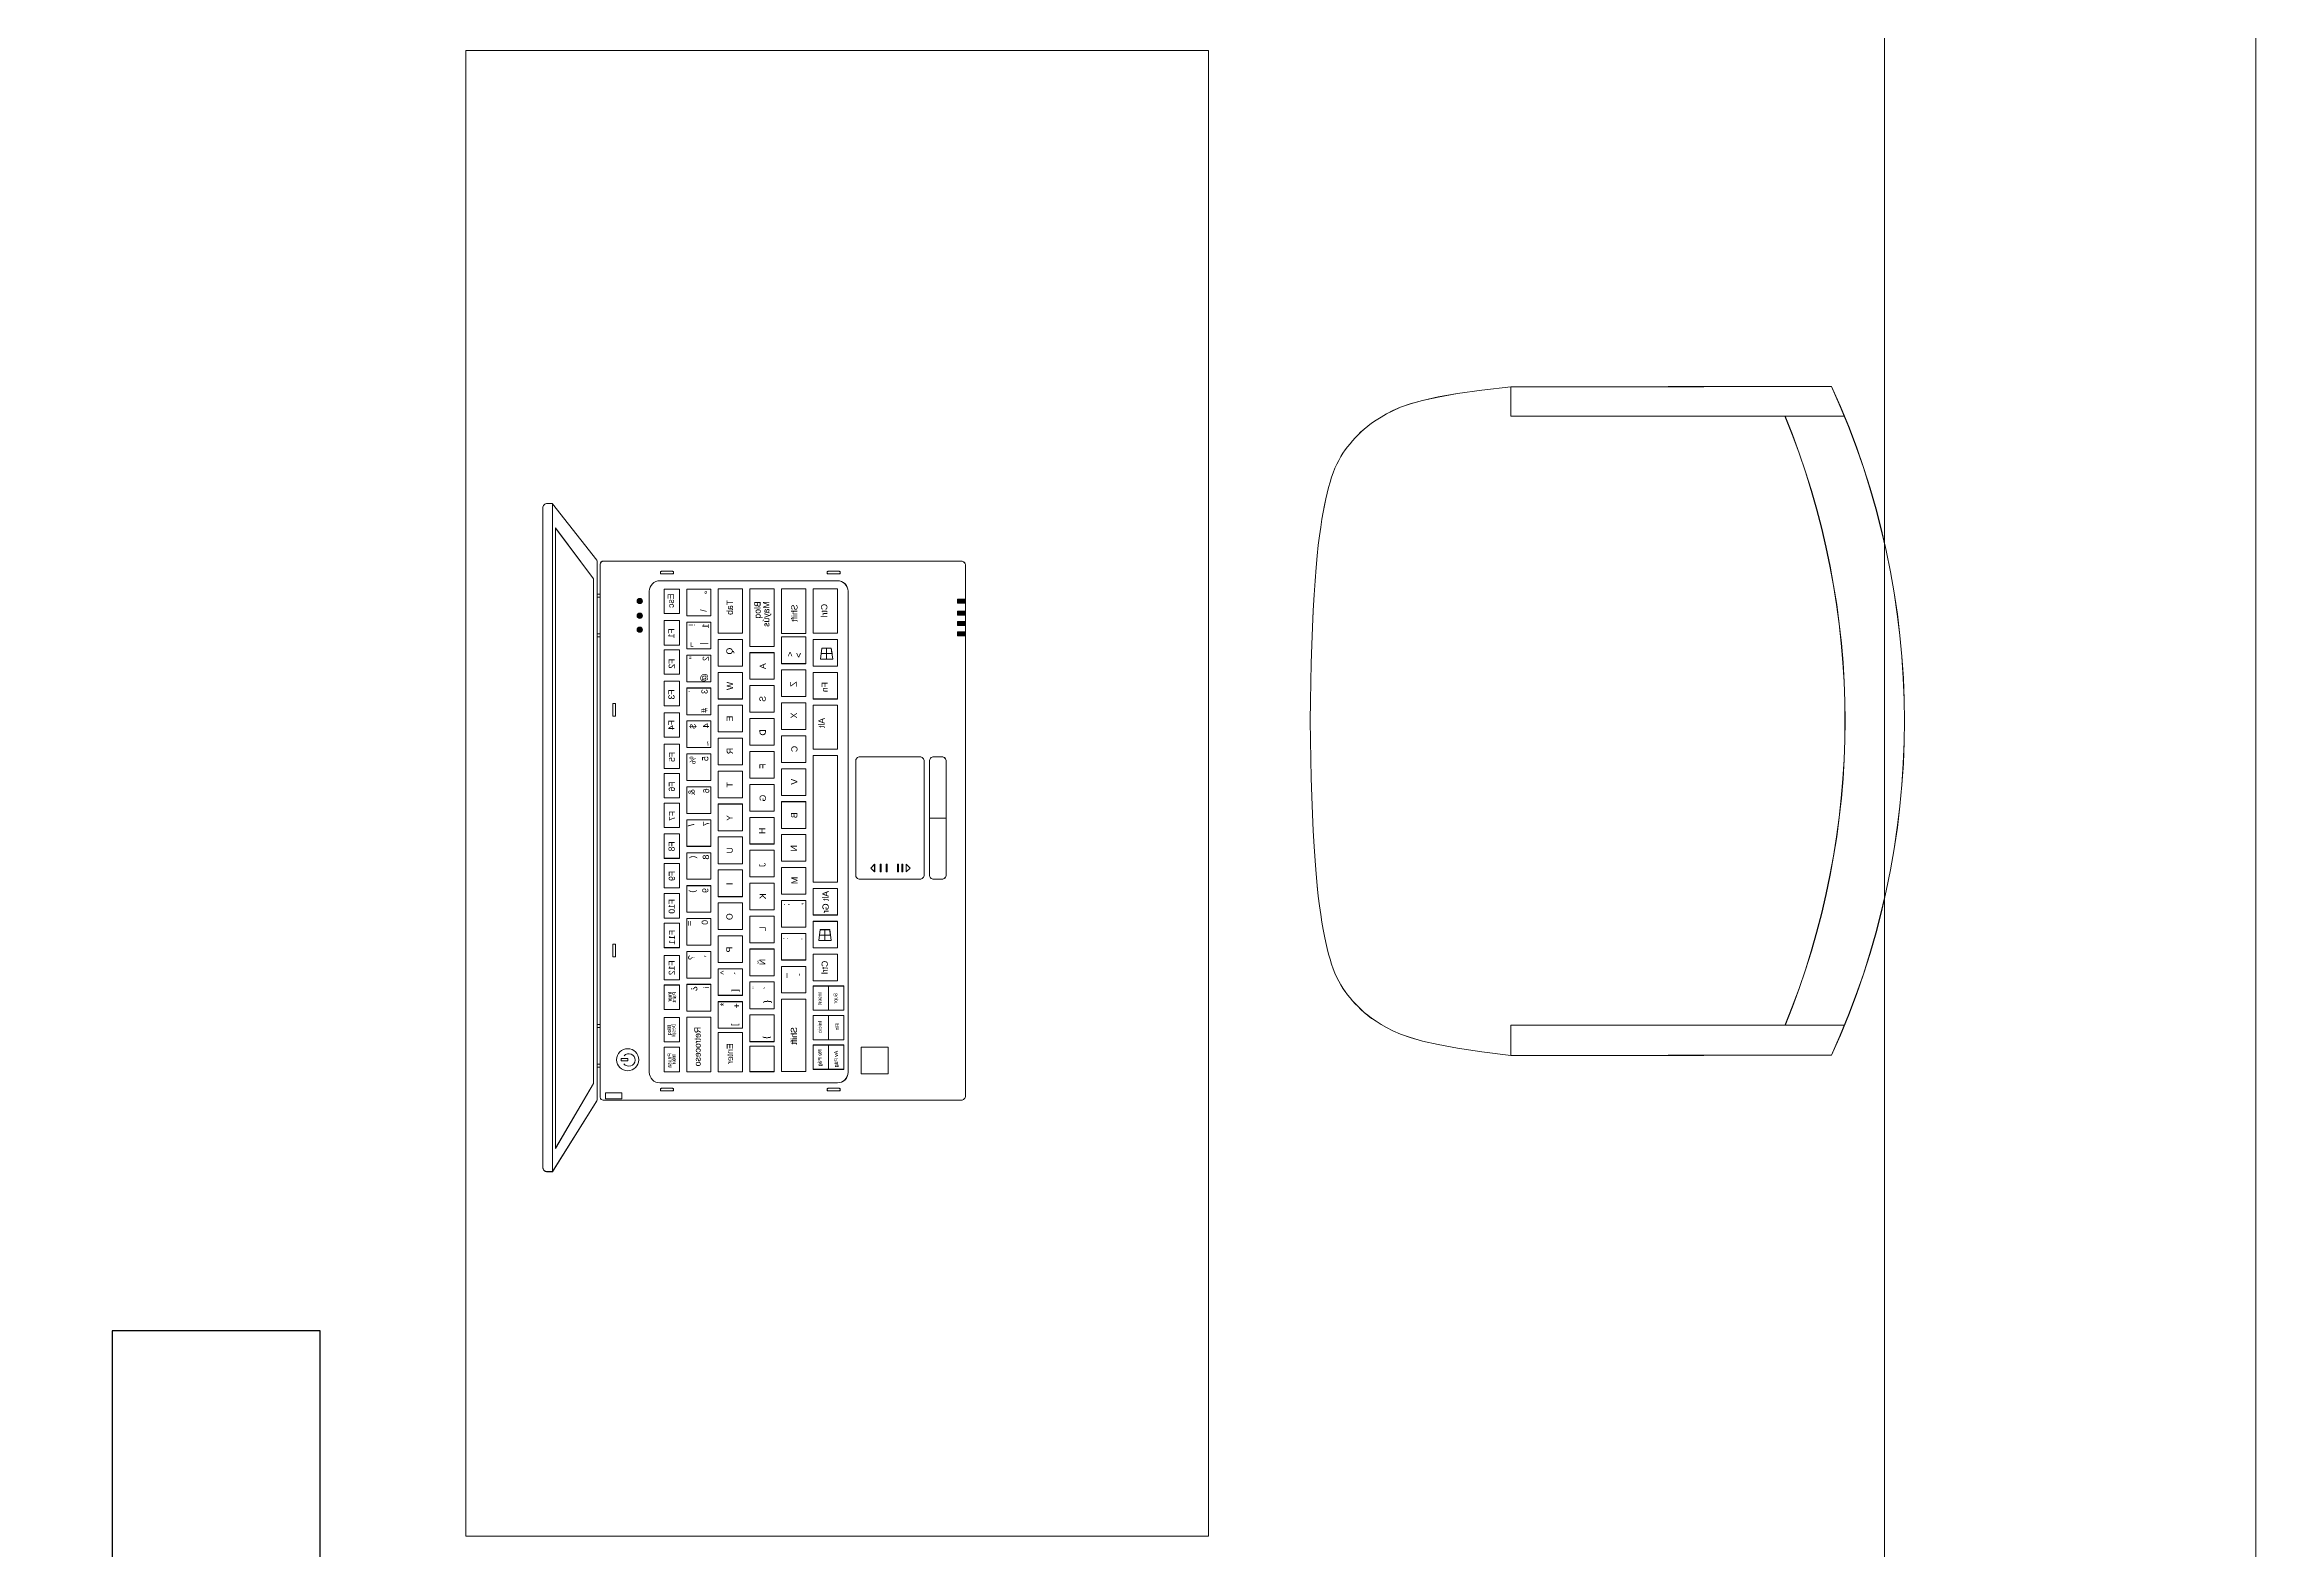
# Model space of a CAD drawing. Header units: metres. Extents: x -17 to 101, y 0 to 79.
# Drawn here: x 14.281 to 15.77, y 51.375 to 52.389 of the extents above; entities that cross this region are included whole.
import ezdxf

# ---------------------------------------------------------------- set-up
doc = ezdxf.new("R2010")
doc.units = ezdxf.units.M
doc.set_wipeout_variables(frame=1)
for name, color, linetype, lineweight in [('ALUMBRADO', 1, 'Continuous', 30), ('Cotas varias El', 253, 'Continuous', 13), ('GRAFO 0 BLANCO', 7, 'Continuous', 0)]:
    doc.layers.add(name, color=color, linetype=linetype, lineweight=lineweight)
doc.styles.get("Standard").update_dxf_attribs({"font": 'arial.ttf'})

# ---------------------------------------------------------------- blocks, each defined once
blk = doc.blocks.new('ADOSADO')
at = {"color": 1, "lineweight": 25}
blk.add_wipeout([(-0.63, 0.015), (0.64, 0.015), (0.64, 0.155), (-0.63, 0.155)], dxfattribs=at).dxf.layer = 'ALUMBRADO'
at = {"layer": 'ALUMBRADO', "lineweight": 25}
for points in [[(0.005, 0.1548), (0.005, 0.2007)], [(-0.4959, 0.155), (-0.63, 0.0409)], [(-0.3794, 0.155), (-0.5438, 0.015)], [(-0.1107, 0.085), (-0.0648, 0.085)], [(0.0748, 0.085), (0.1207, 0.085)], [(0.005, -0.0307), (0.005, 0.0152)]]:
    blk.add_lwpolyline(points, dxfattribs=at)
at = {"layer": 'ALUMBRADO', "color": 1, "lineweight": 25}
blk.add_lwpolyline([(-0.63, 0.015), (0.64, 0.015), (0.64, 0.155), (-0.63, 0.155)], close=True, dxfattribs=at)
at = {"layer": 'ALUMBRADO', "lineweight": 25}
blk.add_circle((0.005, 0.085), 0.0698, dxfattribs=at)
blk = doc.blocks.new('A$C0C667B88')
for p, q in [((0.0491, 0.7653), (0.1591, 0.7653)), ((0.135, 0.7655), (0.265, 0.7655)), ((0.16, 0.7655), (0.265, 0.7655)), ((0.265, 0.7655), (0.265, 0.7453)), ((0.0404, 0.7453), (0.265, 0.7453)), ((0.0404, 0.3353), (0.265, 0.3353)), ((0.265, 0.3353), (0.265, 0.3155)), ((0.0491, 0.3153), (0.1591, 0.3153)), ((0.135, 0.3155), (0.265, 0.3155)), ((0.16, 0.3155), (0.265, 0.3155))]:
    blk.add_line(p, q)
for points in [[(0.4, 0.5403), (0.3999, 0.5534), (0.3997, 0.5663), (0.3994, 0.579), (0.399, 0.5913), (0.3985, 0.6032), (0.398, 0.6144), (0.3974, 0.6249), (0.3967, 0.6346), (0.396, 0.6433), (0.3953, 0.6512), (0.3946, 0.6584), (0.3938, 0.6648), (0.393, 0.6706), (0.3922, 0.6759), (0.3914, 0.6808), (0.3905, 0.6853), (0.3896, 0.6895), (0.3887, 0.6935), (0.3877, 0.6973), (0.3867, 0.7008), (0.3857, 0.7041), (0.3845, 0.7073), (0.3834, 0.7102), (0.3821, 0.713), (0.3808, 0.7156), (0.3794, 0.718), (0.378, 0.7203), (0.3765, 0.7226), (0.3749, 0.7247), (0.3732, 0.7268), (0.3715, 0.7288), (0.3697, 0.7307), (0.3678, 0.7327), (0.3658, 0.7346), (0.3637, 0.7366), (0.3613, 0.7385), (0.3587, 0.7405), (0.3557, 0.7426), (0.3524, 0.7447), (0.3486, 0.7468), (0.3444, 0.749), (0.3392, 0.7513), (0.3326, 0.7536), (0.3244, 0.7559), (0.3139, 0.7583), (0.3008, 0.7607), (0.2846, 0.7631), (0.265, 0.7655)], [(0.4, 0.5403), (0.3999, 0.5272), (0.3997, 0.5142), (0.3994, 0.5015), (0.399, 0.4892), (0.3985, 0.4774), (0.398, 0.4661), (0.3974, 0.4556), (0.3967, 0.446), (0.396, 0.4372), (0.3953, 0.4293), (0.3946, 0.4222), (0.3938, 0.4158), (0.393, 0.4099), (0.3922, 0.4046), (0.3914, 0.3998), (0.3905, 0.3952), (0.3896, 0.391), (0.3887, 0.387), (0.3877, 0.3832), (0.3867, 0.3797), (0.3857, 0.3764), (0.3845, 0.3733), (0.3834, 0.3703), (0.3821, 0.3676), (0.3808, 0.365), (0.3794, 0.3625), (0.378, 0.3602), (0.3765, 0.358), (0.3749, 0.3558), (0.3732, 0.3538), (0.3715, 0.3518), (0.3697, 0.3498), (0.3678, 0.3478), (0.3658, 0.3459), (0.3637, 0.344), (0.3613, 0.342), (0.3587, 0.34), (0.3557, 0.338), (0.3524, 0.3359), (0.3486, 0.3337), (0.3444, 0.3315), (0.3392, 0.3293), (0.3326, 0.327), (0.3244, 0.3247), (0.3139, 0.3223), (0.3008, 0.32), (0.2846, 0.3177), (0.265, 0.3155)]]:
    blk.add_lwpolyline(points)
for centre, start, end in [((0.5402, 0.5403), 155.3885, 204.6115), ((0.5802, 0.5403), 157.7008, 202.2992)]:
    blk.add_arc(centre, 0.5403, start, end)
blk = doc.blocks.new('A$C25D713F6')
at = {"layer": 'GRAFO 0 BLANCO'}
h = blk.add_hatch(color=8, dxfattribs=at)
h.dxf.hatch_style = 1
h.set_gradient(color1=(0, 63, 255), color2=(0, 191, 255), tint=1, name='INVSPHERICAL')
edge = h.paths.add_edge_path()
edge.add_arc((0.0656, 0.2193), 0.00177, 0, 360)
h = blk.add_hatch(color=8, dxfattribs=at)
h.dxf.hatch_style = 1
h.set_gradient(color1=(255, 0, 0), color2=(255, 0, 127), tint=1, name='INVSPHERICAL')
edge = h.paths.add_edge_path()
edge.add_arc((0.0755, 0.2193), 0.00177, 0, 360)
h = blk.add_hatch(color=8, dxfattribs=at)
h.dxf.hatch_style = 1
h.set_gradient(color1=(255, 255, 127), color2=(191, 255, 0), tint=1, name='INVSPHERICAL')
edge = h.paths.add_edge_path()
edge.add_arc((0.0849, 0.2193), 0.00177, 0, 360)
h = blk.add_hatch(color=8, dxfattribs=at)
h.dxf.hatch_style = 1
h.set_gradient(color1=(255, 255, 0), color2=(127, 255, 0), tint=1, name='INVSPHERICAL')
h.paths.add_polyline_path([(0.0643, 0), (0.067, 0), (0.067, 0.0054), (0.0643, 0.0054)])
h = blk.add_hatch(color=8, dxfattribs=at)
h.dxf.hatch_style = 1
h.set_gradient(color1=(255, 255, 0), color2=(127, 255, 0), tint=1, name='INVSPHERICAL')
h.paths.add_polyline_path([(0.0724, 0), (0.0752, 0), (0.0752, 0.0054), (0.0724, 0.0054)])
h = blk.add_hatch(color=8, dxfattribs=at)
h.dxf.hatch_style = 1
h.set_gradient(color1=(255, 255, 0), color2=(127, 255, 0), tint=1, name='INVSPHERICAL')
h.paths.add_polyline_path([(0.0793, 0), (0.082, 0), (0.082, 0.0054), (0.0793, 0.0054)])
h = blk.add_hatch(color=8, dxfattribs=at)
h.dxf.hatch_style = 1
h.set_gradient(color1=(255, 255, 0), color2=(127, 255, 0), tint=1, name='INVSPHERICAL')
h.paths.add_polyline_path([(0.0863, 0), (0.089, 0), (0.089, 0.0054), (0.0863, 0.0054)])
at = {"layer": 'GRAFO 0 BLANCO', "color": 8}
for points in [[(0.4497, 0.2781), (0, 0.2781), (0, 0.2816, -0.414214), (0.0029, 0.2845), (0.4469, 0.2845, -0.414214), (0.4497, 0.2816)], [(0.0394, 0.2479), (0.401, 0.2479, 0.14104), (0.4021, 0.2482), (0.4497, 0.2781), (0.0001, 0.2781), (0.0382, 0.2483, 0.167529)], [(0.0416, 0), (0.3987, 0, 0.414214), (0.4016, 0.0029), (0.4016, 0.2439, 0.414214), (0.3996, 0.2459), (0.0407, 0.2459, 0.414214), (0.0387, 0.2439), (0.0387, 0.0029, 0.414214)], [(0.059, 0.079), (0.3828, 0.079, 0.414214), (0.3899, 0.0862), (0.3899, 0.2058, 0.414214), (0.3828, 0.2129), (0.059, 0.2129, 0.414214), (0.0519, 0.2058), (0.0519, 0.0862, 0.414214)], [(0.0463, 0.1965), (0.0466, 0.1965, 0.414214), (0.0474, 0.1973), (0.0474, 0.2047, 0.414214), (0.0466, 0.2054), (0.0463, 0.2054, 0.414214), (0.0456, 0.2047), (0.0456, 0.1973, 0.414214)], [(0.3943, 0.1965), (0.3946, 0.1965, 0.414214), (0.3954, 0.1973), (0.3954, 0.2047, 0.414214), (0.3946, 0.2054), (0.3943, 0.2054, 0.414214), (0.3936, 0.2047), (0.3936, 0.1973, 0.414214)], [(0.0463, 0.0843), (0.0466, 0.0843, 0.414214), (0.0474, 0.0851), (0.0474, 0.0924, 0.414214), (0.0466, 0.0932), (0.0463, 0.0932, 0.414214), (0.0456, 0.0924), (0.0456, 0.0851, 0.414214)], [(0.3943, 0.0843), (0.3946, 0.0843, 0.414214), (0.3954, 0.0851), (0.3954, 0.0924, 0.414214), (0.3946, 0.0932), (0.3943, 0.0932, 0.414214), (0.3936, 0.0924), (0.3936, 0.0851, 0.414214)], [(0.1733, 0.0278), (0.25, 0.0278, 0.414214), (0.2528, 0.0306), (0.2528, 0.0711, 0.414214), (0.25, 0.0739), (0.1733, 0.0739, 0.414214), (0.1705, 0.0711), (0.1705, 0.0306, 0.414214)], [(0.1733, 0.013), (0.2117, 0.013), (0.2117, 0.0243), (0.1733, 0.0243, 0.414214), (0.1705, 0.0214), (0.1705, 0.0158, 0.414214)], [(0.2117, 0.013), (0.25, 0.013, 0.414214), (0.2528, 0.0158), (0.2528, 0.0214, 0.414214), (0.25, 0.0243), (0.2117, 0.0243)]]:
    blk.add_lwpolyline(points, format="xyb", close=True, dxfattribs=at)
for points in [[(0.0507, 0.2504), (0.3904, 0.2504), (0.4339, 0.2761), (0.0164, 0.2761)], [(0.0609, 0.2479), (0.0896, 0.2479), (0.0896, 0.2459), (0.0609, 0.2459)], [(0.0609, 0.2479), (0.0629, 0.2479), (0.0629, 0.2459), (0.0609, 0.2459)], [(0.0896, 0.2479), (0.0876, 0.2479), (0.0876, 0.2459), (0.0896, 0.2459)], [(0.3794, 0.2479), (0.3507, 0.2479), (0.3507, 0.2459), (0.3794, 0.2459)], [(0.3507, 0.2479), (0.3527, 0.2479), (0.3527, 0.2459), (0.3507, 0.2459)], [(0.3794, 0.2479), (0.3774, 0.2479), (0.3774, 0.2459), (0.3794, 0.2459)], [(0.3966, 0.2424), (0.4006, 0.2424), (0.4006, 0.2313), (0.3966, 0.2313)], [(0.1346, 0.2357), (0.143, 0.2357), (0.143, 0.2375), (0.1346, 0.2375)], [(0.2965, 0.2357), (0.305, 0.2357), (0.305, 0.2375), (0.2965, 0.2375)], [(0.3736, 0.2273), (0.3751, 0.2273), (0.3751, 0.2318), (0.3736, 0.2318)], [(0.0576, 0.2028), (0.0741, 0.2028), (0.0741, 0.1926), (0.0576, 0.1926)], [(0.0788, 0.2028), (0.0952, 0.2028), (0.0952, 0.1926), (0.0788, 0.1926)], [(0.0985, 0.2028), (0.1149, 0.2028), (0.1149, 0.1926), (0.0985, 0.1926)], [(0.1196, 0.2028), (0.1361, 0.2028), (0.1361, 0.1926), (0.1196, 0.1926)], [(0.1408, 0.2028), (0.1572, 0.2028), (0.1572, 0.1926), (0.1408, 0.1926)], [(0.1619, 0.2028), (0.1784, 0.2028), (0.1784, 0.1926), (0.1619, 0.1926)], [(0.1816, 0.2028), (0.198, 0.2028), (0.198, 0.1926), (0.1816, 0.1926)], [(0.2016, 0.2028), (0.218, 0.2028), (0.218, 0.1926), (0.2016, 0.1926)], [(0.2223, 0.2028), (0.2387, 0.2028), (0.2387, 0.1926), (0.2223, 0.1926)], [(0.2422, 0.2028), (0.2587, 0.2028), (0.2587, 0.1926), (0.2422, 0.1926)], [(0.2625, 0.2028), (0.279, 0.2028), (0.279, 0.1926), (0.2625, 0.1926)], [(0.2825, 0.2028), (0.2989, 0.2028), (0.2989, 0.1926), (0.2825, 0.1926)], [(0.3041, 0.2028), (0.3205, 0.2028), (0.3205, 0.1926), (0.3041, 0.1926)], [(0.324, 0.2028), (0.3405, 0.2028), (0.3405, 0.1926), (0.324, 0.1926)], [(0.3459, 0.2028), (0.3624, 0.2028), (0.3624, 0.1926), (0.3459, 0.1926)], [(0.3659, 0.2028), (0.3824, 0.2028), (0.3824, 0.1926), (0.3659, 0.1926)], [(0.0576, 0.1877), (0.0756, 0.1877), (0.0756, 0.1714), (0.0576, 0.1714)], [(0.0798, 0.1877), (0.0978, 0.1877), (0.0978, 0.1714), (0.0798, 0.1714)], [(0.102, 0.1877), (0.1199, 0.1877), (0.1199, 0.1714), (0.102, 0.1714)], [(0.1241, 0.1877), (0.1421, 0.1877), (0.1421, 0.1714), (0.1241, 0.1714)], [(0.1463, 0.1877), (0.1642, 0.1877), (0.1642, 0.1714), (0.1463, 0.1714)], [(0.1685, 0.1877), (0.1864, 0.1877), (0.1864, 0.1714), (0.1685, 0.1714)], [(0.1906, 0.1877), (0.2086, 0.1877), (0.2086, 0.1714), (0.1906, 0.1714)], [(0.2128, 0.1877), (0.2307, 0.1877), (0.2307, 0.1714), (0.2128, 0.1714)], [(0.235, 0.1877), (0.2529, 0.1877), (0.2529, 0.1714), (0.235, 0.1714)], [(0.2571, 0.1877), (0.2751, 0.1877), (0.2751, 0.1714), (0.2571, 0.1714)], [(0.2793, 0.1877), (0.2972, 0.1877), (0.2972, 0.1714), (0.2793, 0.1714)], [(0.3015, 0.1877), (0.3194, 0.1877), (0.3194, 0.1714), (0.3015, 0.1714)], [(0.3236, 0.1877), (0.3416, 0.1877), (0.3416, 0.1714), (0.3236, 0.1714)], [(0.3458, 0.1877), (0.3824, 0.1877), (0.3824, 0.1714), (0.3458, 0.1714)], [(0.0575, 0.1665), (0.0872, 0.1665), (0.0872, 0.1501), (0.0575, 0.1501)], [(0.0914, 0.1665), (0.1094, 0.1665), (0.1094, 0.1501), (0.0914, 0.1501)], [(0.1136, 0.1665), (0.1315, 0.1665), (0.1315, 0.1501), (0.1136, 0.1501)], [(0.1358, 0.1665), (0.1537, 0.1665), (0.1537, 0.1501), (0.1358, 0.1501)], [(0.1579, 0.1665), (0.1759, 0.1665), (0.1759, 0.1501), (0.1579, 0.1501)], [(0.1801, 0.1665), (0.198, 0.1665), (0.198, 0.1501), (0.1801, 0.1501)], [(0.2022, 0.1665), (0.2202, 0.1665), (0.2202, 0.1501), (0.2022, 0.1501)], [(0.2244, 0.1665), (0.2424, 0.1665), (0.2424, 0.1501), (0.2244, 0.1501)], [(0.2466, 0.1665), (0.2645, 0.1665), (0.2645, 0.1501), (0.2466, 0.1501)], [(0.2687, 0.1665), (0.2867, 0.1665), (0.2867, 0.1501), (0.2687, 0.1501)], [(0.2909, 0.1665), (0.3089, 0.1665), (0.3089, 0.1501), (0.2909, 0.1501)], [(0.3131, 0.1665), (0.331, 0.1665), (0.331, 0.1501), (0.3131, 0.1501)], [(0.3352, 0.1665), (0.3532, 0.1665), (0.3532, 0.1501), (0.3352, 0.1501)], [(0.3561, 0.1665), (0.3824, 0.1665), (0.3824, 0.1501), (0.3561, 0.1501)], [(0.0575, 0.1452), (0.0961, 0.1452), (0.0961, 0.1288), (0.0575, 0.1288)], [(0.1003, 0.1452), (0.1183, 0.1452), (0.1183, 0.1288), (0.1003, 0.1288)], [(0.1225, 0.1452), (0.1405, 0.1452), (0.1405, 0.1288), (0.1225, 0.1288)], [(0.1447, 0.1452), (0.1626, 0.1452), (0.1626, 0.1288), (0.1447, 0.1288)], [(0.1668, 0.1452), (0.1848, 0.1452), (0.1848, 0.1288), (0.1668, 0.1288)], [(0.189, 0.1452), (0.207, 0.1452), (0.207, 0.1288), (0.189, 0.1288)], [(0.2112, 0.1452), (0.2291, 0.1452), (0.2291, 0.1288), (0.2112, 0.1288)], [(0.2333, 0.1452), (0.2513, 0.1452), (0.2513, 0.1288), (0.2333, 0.1288)], [(0.2555, 0.1452), (0.2735, 0.1452), (0.2735, 0.1288), (0.2555, 0.1288)], [(0.2777, 0.1452), (0.2956, 0.1452), (0.2956, 0.1288), (0.2777, 0.1288)], [(0.2998, 0.1452), (0.3178, 0.1452), (0.3178, 0.1288), (0.2998, 0.1288)], [(0.322, 0.1452), (0.34, 0.1452), (0.34, 0.1288), (0.322, 0.1288)], [(0.3442, 0.1452), (0.3621, 0.1452), (0.3621, 0.1288), (0.3442, 0.1288)], [(0.3652, 0.1452), (0.3823, 0.1452), (0.3823, 0.1288), (0.3652, 0.1288)], [(0.0575, 0.1239), (0.0874, 0.1239), (0.0874, 0.1075), (0.0575, 0.1075)], [(0.0898, 0.1239), (0.1077, 0.1239), (0.1077, 0.1075), (0.0898, 0.1075)], [(0.112, 0.1239), (0.1299, 0.1239), (0.1299, 0.1075), (0.112, 0.1075)], [(0.1341, 0.1239), (0.1521, 0.1239), (0.1521, 0.1075), (0.1341, 0.1075)], [(0.1563, 0.1239), (0.1742, 0.1239), (0.1742, 0.1075), (0.1563, 0.1075)], [(0.1785, 0.1239), (0.1964, 0.1239), (0.1964, 0.1075), (0.1785, 0.1075)], [(0.2006, 0.1239), (0.2186, 0.1239), (0.2186, 0.1075), (0.2006, 0.1075)], [(0.2228, 0.1239), (0.2407, 0.1239), (0.2407, 0.1075), (0.2228, 0.1075)], [(0.245, 0.1239), (0.2629, 0.1239), (0.2629, 0.1075), (0.245, 0.1075)], [(0.2671, 0.1239), (0.2851, 0.1239), (0.2851, 0.1075), (0.2671, 0.1075)], [(0.2893, 0.1239), (0.3072, 0.1239), (0.3072, 0.1075), (0.2893, 0.1075)], [(0.3115, 0.1239), (0.3294, 0.1239), (0.3294, 0.1075), (0.3115, 0.1075)], [(0.3336, 0.1239), (0.3822, 0.1239), (0.3822, 0.1075), (0.3336, 0.1075)], [(0.0575, 0.1026), (0.0872, 0.1026), (0.0872, 0.0862), (0.0575, 0.0862)], [(0.0914, 0.1026), (0.1094, 0.1026), (0.1094, 0.0862), (0.0914, 0.0862)], [(0.0973, 0.0903), (0.1047, 0.0894), (0.1047, 0.0977), (0.0973, 0.0967)], [(0.0973, 0.0903), (0.101, 0.0899), (0.101, 0.0972), (0.0973, 0.0967)], [(0.0973, 0.0903), (0.1047, 0.0894), (0.1047, 0.0935), (0.0973, 0.0935)], [(0.1136, 0.1026), (0.1315, 0.1026), (0.1315, 0.0862), (0.1136, 0.0862)], [(0.1358, 0.1026), (0.1653, 0.1026), (0.1653, 0.0862), (0.1358, 0.0862)], [(0.1695, 0.1026), (0.2548, 0.1026), (0.2548, 0.0862), (0.1695, 0.0862)], [(0.259, 0.1026), (0.2769, 0.1026), (0.2769, 0.0862), (0.259, 0.0862)], [(0.2811, 0.1026), (0.2991, 0.1026), (0.2991, 0.0862), (0.2811, 0.0862)], [(0.2868, 0.0914), (0.2942, 0.0905), (0.2942, 0.0988), (0.2868, 0.0978)], [(0.2868, 0.0914), (0.2905, 0.091), (0.2905, 0.0983), (0.2868, 0.0978)], [(0.2868, 0.0914), (0.2942, 0.0905), (0.2942, 0.0946), (0.2868, 0.0946)], [(0.3033, 0.1026), (0.3213, 0.1026), (0.3213, 0.0862), (0.3033, 0.0862)], [(0.3411, 0.0923), (0.3247, 0.0923), (0.3247, 0.1026), (0.3411, 0.1026)], [(0.3247, 0.0923), (0.3411, 0.0923), (0.3411, 0.0819), (0.3247, 0.0819)], [(0.361, 0.0923), (0.3446, 0.0923), (0.3446, 0.1026), (0.361, 0.1026)], [(0.3446, 0.0923), (0.361, 0.0923), (0.361, 0.0819), (0.3446, 0.0819)], [(0.3808, 0.0923), (0.3644, 0.0923), (0.3644, 0.1026), (0.3808, 0.1026)], [(0.3644, 0.0923), (0.3808, 0.0923), (0.3808, 0.0819), (0.3644, 0.0819)], [(0.3839, 0.0702), (0.3658, 0.0702), (0.3658, 0.0521), (0.3839, 0.0521)], [(0.2427, 0.0575), (0.2478, 0.0575), (0.2478, 0.0568), (0.2427, 0.0568)], [(0.2427, 0.0534), (0.2478, 0.0534), (0.2478, 0.0527), (0.2427, 0.0527)], [(0.2427, 0.0457), (0.2478, 0.0457), (0.2478, 0.045), (0.2427, 0.045)], [(0.2427, 0.0428), (0.2478, 0.0428), (0.2478, 0.0421), (0.2427, 0.0421)], [(0.0643, 0), (0.067, 0), (0.067, 0.0054), (0.0643, 0.0054)], [(0.0724, 0), (0.0752, 0), (0.0752, 0.0054), (0.0724, 0.0054)], [(0.0793, 0), (0.082, 0), (0.082, 0.0054), (0.0793, 0.0054)], [(0.0863, 0), (0.089, 0), (0.089, 0.0054), (0.0863, 0.0054)]]:
    blk.add_lwpolyline(points, close=True, dxfattribs=at)
for points in [[(0.2427, 0.0612), (0.2453, 0.0637), (0.2478, 0.0612), (0.2427, 0.0612)], [(0.2427, 0.0399), (0.2453, 0.0373), (0.2478, 0.0399), (0.2427, 0.0399)]]:
    blk.add_lwpolyline(points, dxfattribs=at)
for centre, radius in [((0.3744, 0.2274), 0.00745), ((0.0656, 0.2193), 0.00177), ((0.0755, 0.2193), 0.00177), ((0.0849, 0.2193), 0.00177)]:
    blk.add_circle(centre, radius, dxfattribs=at)
blk.add_arc((0.3745, 0.2267), 0.00424, 132.7517, 50.8259, dxfattribs=at)
for s, height, p in [('Esc', 0.00411, (0.0606, 0.1963)), ('F1', 0.00411, (0.0839, 0.1959)), ('F2', 0.00411, (0.1043, 0.1957)), ('F3', 0.00411, (0.1251, 0.1959)), ('F4', 0.00411, (0.1456, 0.1959)), ('F5', 0.00411, (0.1672, 0.1956)), ('F6', 0.00411, (0.1871, 0.1957)), ('F7', 0.00411, (0.2069, 0.1955)), ('F8', 0.00411, (0.2274, 0.1958)), ('F9', 0.00411, (0.2473, 0.1957)), ('F10', 0.00411, (0.2661, 0.1957)), ('F11', 0.00411, (0.2869, 0.1956)), ('F12', 0.00411, (0.3075, 0.1957)), ('Impr', 0.00246, (0.3285, 0.1979)), ('Pant', 0.00246, (0.3287, 0.1948)), ('Despl', 0.00246, (0.35, 0.1953)), ('Bloq', 0.00246, (0.3509, 0.1983)), ('Pausa', 0.00246, (0.37, 0.1981)), ('Inter', 0.00246, (0.3706, 0.1952)), ('\\', 0.00417, (0.0712, 0.1744)), ('!', 0.00417, (0.0809, 0.1822)), ('¬', 0.00417, (0.0931, 0.1828)), ('"', 0.00417, (0.1027, 0.1818)), ('.', 0.00417, (0.1258, 0.1856)), ('$', 0.00417, (0.1483, 0.1815)), ('%%%', 0.00417, (0.1701, 0.1816)), ('&', 0.00417, (0.1923, 0.1824)), ('/', 0.00417, (0.2156, 0.1827)), ('(', 0.00417, (0.237, 0.1818)), (')', 0.00417, (0.26, 0.1819)), ('=', 0.00417, (0.2808, 0.1838)), ('?', 0.00417, (0.3039, 0.1825)), ('¿', 0.00417, (0.3248, 0.1815)), ('Retroceso', 0.00417, (0.3522, 0.1783)), ('°', 0.00411, (0.0586, 0.1715)), ('1', 0.00417, (0.0808, 0.1729)), ('|', 0.00411, (0.0935, 0.1743)), ('2', 0.00417, (0.1027, 0.1728)), ('@', 0.00417, (0.1142, 0.1741)), ('3', 0.00417, (0.1249, 0.1736)), ('#', 0.00417, (0.1375, 0.1738)), ('4', 0.00417, (0.1478, 0.1726)), ('~ ', 0.00417, (0.1598, 0.1714)), ('5', 0.00417, (0.1701, 0.1732)), ('6', 0.00417, (0.1917, 0.1725)), ('7', 0.00417, (0.2139, 0.1725)), ('8', 0.00417, (0.2363, 0.1727)), ('9', 0.00417, (0.2588, 0.1731)), ('0', 0.00417, (0.2803, 0.1734)), ("'", 0.00417, (0.3041, 0.1717)), ('^ ', 0.00417, (0.3144, 0.1608)), ('¡', 0.00417, (0.3249, 0.1736)), ('*', 0.00417, (0.336, 0.1608)), ('Tab', 0.00417, (0.0649, 0.1567)), ('Q', 0.00417, (0.097, 0.1568)), ('W', 0.00417, (0.12, 0.1565)), ('E', 0.00417, (0.1428, 0.1567)), ('R', 0.00417, (0.1645, 0.1566)), ('T', 0.00417, (0.1875, 0.1567)), ('Y', 0.00417, (0.2097, 0.1567)), ('U', 0.00417, (0.2313, 0.1567)), ('I', 0.00417, (0.2551, 0.1568)), ('O', 0.00417, (0.2758, 0.1568)), ('P', 0.00417, (0.2982, 0.1569)), ('`', 0.00417, (0.3153, 0.1514)), ('[ ', 0.00417, (0.3268, 0.1533)), ('+', 0.00417, (0.3363, 0.152)), (']', 0.00417, (0.35, 0.1535)), ('Enter', 0.00417, (0.3633, 0.1565)), ('Bloq', 0.00417, (0.0658, 0.138)), ('Mayús', 0.00417, (0.0658, 0.1321)), ('A', 0.00417, (0.1075, 0.1344)), ('S', 0.00417, (0.1295, 0.1345)), ('D', 0.00417, (0.1519, 0.1345)), ('F', 0.00417, (0.175, 0.1345)), ('G', 0.00417, (0.196, 0.1344)), ('H', 0.00417, (0.2182, 0.1348)), ('J', 0.00417, (0.2417, 0.1346)), ('K', 0.00417, (0.2623, 0.1344)), ('L', 0.00417, (0.2847, 0.1346)), ('Ñ', 0.00417, (0.3065, 0.1347)), ('¨', 0.00417, (0.325, 0.1391)), ('´', 0.00417, (0.3253, 0.1314)), ('{', 0.00417, (0.3342, 0.1316)), ('}', 0.00417, (0.3584, 0.1321)), ('<', 0.00417, (0.0997, 0.1161)), (';', 0.00417, (0.2692, 0.1189)), (':', 0.00417, (0.292, 0.1194)), ('_', 0.00417, (0.316, 0.1211)), ('Shift', 0.00417, (0.0679, 0.1131)), ('>', 0.00417, (0.1003, 0.1104)), ('Z', 0.00417, (0.1198, 0.1137)), ('X', 0.00417, (0.1407, 0.1134)), ('C', 0.00417, (0.1631, 0.1131)), ('V', 0.00417, (0.1853, 0.1132)), ('B', 0.00417, (0.2079, 0.1132)), ('N', 0.00417, (0.2299, 0.1135)), ('M', 0.00417, (0.2512, 0.113)), (',', 0.00417, (0.2686, 0.1097)), ('.', 0.00417, (0.2923, 0.1099)), ('-', 0.00417, (0.3162, 0.1102)), ('Shift', 0.00417, (0.3524, 0.1134)), ('Ctrl', 0.00417, (0.0675, 0.093)), ('Fn', 0.00417, (0.1201, 0.0927)), ('Alt', 0.00417, (0.1443, 0.0948)), ('Alt Gr', 0.00417, (0.2607, 0.0921)), ('Ctrl', 0.00417, (0.3077, 0.0927)), ('Insert', 0.00246, (0.3288, 0.0969)), ('Inicio ', 0.00246, (0.3483, 0.0968)), ('Re Pág', 0.00246, (0.3673, 0.0969)), ('Supr', 0.00246, (0.3293, 0.0863)), ('Fin', 0.00246, (0.3498, 0.0852)), ('Av Pág', 0.00246, (0.3683, 0.0859))]:
    blk.add_text(s, height=height, dxfattribs=at).set_placement(p)

msp = doc.modelspace()

# ---------------------------------------------------------------- linework, layer by layer
at = {"layer": 'Cotas varias El', "ltscale": 0.05}
for p, q in [((15.5199, 52.4681), (15.5199, 46.0681)), ((15.7699, 52.4681), (15.7699, 46.0681))]:
    msp.add_line(p, q, dxfattribs=at)
at = {"layer": 'Cotas varias El'}
for p, q in [((14.5648, 52.3348), (14.5648, 51.4348)), ((14.5648, 52.3348), (14.5648, 51.4348)), ((15.3983, 52.1584), (15.2683, 52.1584)), ((15.3733, 52.1584), (15.2683, 52.1584)), ((15.2683, 52.1386), (15.2683, 52.1584)), ((15.4842, 52.1586), (15.3742, 52.1586)), ((15.4929, 52.1386), (15.2683, 52.1386)), ((15.4929, 51.7286), (15.2683, 51.7286)), ((15.2683, 51.7084), (15.2683, 51.7286)), ((15.3733, 51.7084), (15.2683, 51.7084)), ((15.3983, 51.7084), (15.2683, 51.7084)), ((15.4842, 51.7086), (15.3742, 51.7086))]:
    msp.add_line(p, q, dxfattribs=at)
for points in [[(14.5648, 52.3848), (14.5648, 51.3848), (15.0648, 51.3848), (15.0648, 52.3848), (14.5648, 52.3848)], [(14.5648, 52.3848), (14.5648, 51.3848), (15.0648, 51.3848), (15.0648, 52.3848), (14.5648, 52.3848)], [(15.1333, 51.9336), (15.1334, 51.9467), (15.1336, 51.9597), (15.1339, 51.9724), (15.1343, 51.9847), (15.1348, 51.9965), (15.1353, 52.0077), (15.1359, 52.0183), (15.1366, 52.0279), (15.1373, 52.0367), (15.138, 52.0446), (15.1387, 52.0517), (15.1395, 52.0581), (15.1403, 52.0639), (15.1411, 52.0692), (15.1419, 52.0741), (15.1428, 52.0786), (15.1437, 52.0829), (15.1446, 52.0869), (15.1456, 52.0906), (15.1466, 52.0942), (15.1476, 52.0975), (15.1487, 52.1006), (15.1499, 52.1036), (15.1512, 52.1063), (15.1525, 52.1089), (15.1538, 52.1114), (15.1553, 52.1137), (15.1568, 52.1159), (15.1584, 52.118), (15.1601, 52.1201), (15.1618, 52.1221), (15.1636, 52.1241), (15.1655, 52.126), (15.1674, 52.128), (15.1696, 52.1299), (15.172, 52.1319), (15.1746, 52.1339), (15.1776, 52.1359), (15.1809, 52.138), (15.1846, 52.1401), (15.1889, 52.1423), (15.1941, 52.1446), (15.2006, 52.1469), (15.2089, 52.1492), (15.2194, 52.1515), (15.2325, 52.1539), (15.2487, 52.1561), (15.2683, 52.1584)], [(15.1333, 51.9336), (15.1334, 51.9205), (15.1336, 51.9076), (15.1339, 51.8949), (15.1343, 51.8826), (15.1348, 51.8707), (15.1353, 51.8595), (15.1359, 51.849), (15.1366, 51.8393), (15.1373, 51.8305), (15.138, 51.8226), (15.1387, 51.8155), (15.1395, 51.8091), (15.1403, 51.8033), (15.1411, 51.798), (15.1419, 51.7931), (15.1428, 51.7886), (15.1437, 51.7843), (15.1446, 51.7803), (15.1456, 51.7766), (15.1466, 51.7731), (15.1476, 51.7697), (15.1487, 51.7666), (15.1499, 51.7637), (15.1512, 51.7609), (15.1525, 51.7583), (15.1538, 51.7559), (15.1553, 51.7535), (15.1568, 51.7513), (15.1584, 51.7492), (15.1601, 51.7471), (15.1618, 51.7451), (15.1636, 51.7431), (15.1655, 51.7412), (15.1674, 51.7392), (15.1696, 51.7373), (15.172, 51.7353), (15.1746, 51.7333), (15.1776, 51.7313), (15.1809, 51.7292), (15.1846, 51.7271), (15.1889, 51.7249), (15.1941, 51.7226), (15.2006, 51.7203), (15.2089, 51.718), (15.2194, 51.7156), (15.2325, 51.7132), (15.2487, 51.7108), (15.2683, 51.7084)], [(14.84, 51.8371), (14.8374, 51.8345), (14.84, 51.8319), (14.84, 51.8371)], [(14.8612, 51.8371), (14.8638, 51.8345), (14.8612, 51.8319), (14.8612, 51.8371)]]:
    msp.add_lwpolyline(points, dxfattribs=at)
for points in [[(14.623, 51.63), (14.623, 52.0798), (14.6195, 52.0798, 0.414214), (14.6166, 52.0769), (14.6166, 51.6329, 0.414214), (14.6195, 51.63)], [(14.6532, 52.0404), (14.6532, 51.6788, -0.14104), (14.6529, 51.6777), (14.623, 51.63), (14.623, 52.0797), (14.6528, 52.0416, -0.167529)], [(14.9011, 52.0382), (14.9011, 51.681, -0.414214), (14.8983, 51.6782), (14.6572, 51.6782, -0.414214), (14.6552, 51.6802), (14.6552, 52.039, -0.414214), (14.6572, 52.041), (14.8983, 52.041, -0.414214)], [(14.8221, 52.0208), (14.8221, 51.697, -0.414214), (14.815, 51.6899), (14.6953, 51.6899, -0.414214), (14.6882, 51.697), (14.6882, 52.0208, -0.414214), (14.6953, 52.0279), (14.815, 52.0279, -0.414214)], [(14.7046, 52.0334), (14.7046, 52.0331, -0.414214), (14.7038, 52.0324), (14.6965, 52.0324, -0.414214), (14.6957, 52.0331), (14.6957, 52.0334, -0.414214), (14.6965, 52.0342), (14.7038, 52.0342, -0.414214)], [(14.8168, 52.0334), (14.8168, 52.0331, -0.414214), (14.816, 52.0324), (14.8087, 52.0324, -0.414214), (14.8079, 52.0331), (14.8079, 52.0334, -0.414214), (14.8087, 52.0342), (14.816, 52.0342, -0.414214)], [(14.8733, 51.9064), (14.8733, 51.8298, -0.414214), (14.8705, 51.8269), (14.83, 51.8269, -0.414214), (14.8272, 51.8298), (14.8272, 51.9064, -0.414214), (14.83, 51.9093), (14.8705, 51.9093, -0.414214)], [(14.8882, 51.9064), (14.8882, 51.8681), (14.8768, 51.8681), (14.8768, 51.9064, -0.414214), (14.8797, 51.9093), (14.8853, 51.9093, -0.414214)], [(14.8882, 51.8681), (14.8882, 51.8298, -0.414214), (14.8853, 51.8269), (14.8797, 51.8269, -0.414214), (14.8768, 51.8298), (14.8768, 51.8681)], [(14.7046, 51.6854), (14.7046, 51.6851, -0.414214), (14.7038, 51.6844), (14.6965, 51.6844, -0.414214), (14.6957, 51.6851), (14.6957, 51.6854, -0.414214), (14.6965, 51.6862), (14.7038, 51.6862, -0.414214)], [(14.8168, 51.6854), (14.8168, 51.6851, -0.414214), (14.816, 51.6844), (14.8087, 51.6844, -0.414214), (14.8079, 51.6851), (14.8079, 51.6854, -0.414214), (14.8087, 51.6862), (14.816, 51.6862, -0.414214)]]:
    msp.add_lwpolyline(points, format="xyb", close=True, dxfattribs=at)
for points in [[(14.6507, 52.0291), (14.6507, 51.6894), (14.6251, 51.6458), (14.6251, 52.0633)], [(14.6532, 52.0189), (14.6532, 51.9902), (14.6552, 51.9902), (14.6552, 52.0189)], [(14.6532, 52.0189), (14.6532, 52.0169), (14.6552, 52.0169), (14.6552, 52.0189)], [(14.6983, 52.0221), (14.6983, 52.0057), (14.7085, 52.0057), (14.7085, 52.0221)], [(14.7134, 52.0221), (14.7134, 52.0042), (14.7297, 52.0042), (14.7297, 52.0221)], [(14.7346, 52.0223), (14.7346, 51.9926), (14.751, 51.9926), (14.751, 52.0223)], [(14.7559, 52.0223), (14.7559, 51.9836), (14.7723, 51.9836), (14.7723, 52.0223)], [(14.7772, 52.0223), (14.7772, 51.9923), (14.7936, 51.9923), (14.7936, 52.0223)], [(14.7985, 52.0223), (14.7985, 51.9926), (14.8149, 51.9926), (14.8149, 52.0223)], [(14.9011, 52.0155), (14.9011, 52.0127), (14.8958, 52.0127), (14.8958, 52.0155)], [(14.6983, 52.001), (14.6983, 51.9845), (14.7085, 51.9845), (14.7085, 52.001)], [(14.7134, 52), (14.7134, 51.982), (14.7297, 51.982), (14.7297, 52)], [(14.9011, 52.0073), (14.9011, 52.0046), (14.8958, 52.0046), (14.8958, 52.0073)], [(14.9011, 52.0005), (14.9011, 51.9977), (14.8958, 51.9977), (14.8958, 52.0005)], [(14.6532, 51.9902), (14.6532, 51.9921), (14.6552, 51.9921), (14.6552, 51.9902)], [(14.7346, 51.9883), (14.7346, 51.9704), (14.751, 51.9704), (14.751, 51.9883)], [(14.7772, 51.99), (14.7772, 51.972), (14.7936, 51.972), (14.7936, 51.99)], [(14.7985, 51.9883), (14.7985, 51.9704), (14.8149, 51.9704), (14.8149, 51.9883)], [(14.9011, 51.9935), (14.9011, 51.9907), (14.8958, 51.9907), (14.8958, 51.9935)], [(14.6983, 51.9813), (14.6983, 51.9649), (14.7085, 51.9649), (14.7085, 51.9813)], [(14.7134, 51.9778), (14.7134, 51.9598), (14.7297, 51.9598), (14.7297, 51.9778)], [(14.7559, 51.9794), (14.7559, 51.9615), (14.7723, 51.9615), (14.7723, 51.9794)], [(14.7772, 51.9678), (14.7772, 51.9499), (14.7936, 51.9499), (14.7936, 51.9678)], [(14.8108, 51.9824), (14.8117, 51.9751), (14.8034, 51.9751), (14.8044, 51.9824)], [(14.8108, 51.9824), (14.8113, 51.9788), (14.8039, 51.9787), (14.8044, 51.9824)], [(14.8108, 51.9824), (14.8117, 51.9751), (14.8076, 51.9751), (14.8076, 51.9824)], [(14.6983, 51.9602), (14.6983, 51.9437), (14.7085, 51.9437), (14.7085, 51.9602)], [(14.7134, 51.9556), (14.7134, 51.9377), (14.7297, 51.9377), (14.7297, 51.9556)], [(14.7346, 51.9662), (14.7346, 51.9482), (14.751, 51.9482), (14.751, 51.9662)], [(14.7559, 51.9573), (14.7559, 51.9393), (14.7723, 51.9393), (14.7723, 51.9573)], [(14.7985, 51.9662), (14.7985, 51.9482), (14.8149, 51.9482), (14.8149, 51.9662)], [(14.6654, 51.9452), (14.6654, 51.9367), (14.6637, 51.9367), (14.6637, 51.9452)], [(14.6983, 51.939), (14.6983, 51.9226), (14.7085, 51.9226), (14.7085, 51.939)], [(14.7346, 51.944), (14.7346, 51.9261), (14.751, 51.9261), (14.751, 51.944)], [(14.7772, 51.9456), (14.7772, 51.9277), (14.7936, 51.9277), (14.7936, 51.9456)], [(14.7985, 51.944), (14.7985, 51.9145), (14.8149, 51.9145), (14.8149, 51.944)], [(14.7134, 51.9335), (14.7134, 51.9155), (14.7297, 51.9155), (14.7297, 51.9335)], [(14.7559, 51.9351), (14.7559, 51.9171), (14.7723, 51.9171), (14.7723, 51.9351)], [(14.7772, 51.9235), (14.7772, 51.9055), (14.7936, 51.9055), (14.7936, 51.9235)], [(14.6983, 51.9179), (14.6983, 51.9014), (14.7085, 51.9014), (14.7085, 51.9179)], [(14.7134, 51.9113), (14.7134, 51.8934), (14.7297, 51.8934), (14.7297, 51.9113)], [(14.7346, 51.9218), (14.7346, 51.9039), (14.751, 51.9039), (14.751, 51.9218)], [(14.7559, 51.9129), (14.7559, 51.895), (14.7723, 51.895), (14.7723, 51.9129)], [(14.7985, 51.9103), (14.7985, 51.825), (14.8149, 51.825), (14.8149, 51.9103)], [(14.6983, 51.8982), (14.6983, 51.8817), (14.7085, 51.8817), (14.7085, 51.8982)], [(14.7346, 51.8997), (14.7346, 51.8817), (14.751, 51.8817), (14.751, 51.8997)], [(14.7772, 51.9013), (14.7772, 51.8834), (14.7936, 51.8834), (14.7936, 51.9013)], [(14.7134, 51.8891), (14.7134, 51.8712), (14.7297, 51.8712), (14.7297, 51.8891)], [(14.7559, 51.8908), (14.7559, 51.8728), (14.7723, 51.8728), (14.7723, 51.8908)], [(14.7772, 51.8791), (14.7772, 51.8612), (14.7936, 51.8612), (14.7936, 51.8791)], [(14.6983, 51.8782), (14.6983, 51.8618), (14.7085, 51.8618), (14.7085, 51.8782)], [(14.7134, 51.867), (14.7134, 51.849), (14.7297, 51.849), (14.7297, 51.867)], [(14.7346, 51.8775), (14.7346, 51.8596), (14.751, 51.8596), (14.751, 51.8775)], [(14.7559, 51.8686), (14.7559, 51.8506), (14.7723, 51.8506), (14.7723, 51.8686)], [(14.6983, 51.8575), (14.6983, 51.841), (14.7085, 51.841), (14.7085, 51.8575)], [(14.7346, 51.8554), (14.7346, 51.8374), (14.751, 51.8374), (14.751, 51.8554)], [(14.7772, 51.857), (14.7772, 51.839), (14.7936, 51.839), (14.7936, 51.857)], [(14.6983, 51.8375), (14.6983, 51.8211), (14.7085, 51.8211), (14.7085, 51.8375)], [(14.7134, 51.8448), (14.7134, 51.8269), (14.7297, 51.8269), (14.7297, 51.8448)], [(14.7559, 51.8464), (14.7559, 51.8285), (14.7723, 51.8285), (14.7723, 51.8464)], [(14.7772, 51.8348), (14.7772, 51.8169), (14.7936, 51.8169), (14.7936, 51.8348)], [(14.8436, 51.8371), (14.8436, 51.8319), (14.8443, 51.8319), (14.8443, 51.8371)], [(14.8477, 51.8371), (14.8477, 51.8319), (14.8484, 51.8319), (14.8484, 51.8371)], [(14.8554, 51.8371), (14.8554, 51.8319), (14.8561, 51.8319), (14.8561, 51.8371)], [(14.8583, 51.8371), (14.8583, 51.8319), (14.859, 51.8319), (14.859, 51.8371)], [(14.7134, 51.8226), (14.7134, 51.8047), (14.7297, 51.8047), (14.7297, 51.8226)], [(14.7346, 51.8332), (14.7346, 51.8152), (14.751, 51.8152), (14.751, 51.8332)], [(14.7559, 51.8243), (14.7559, 51.8063), (14.7723, 51.8063), (14.7723, 51.8243)], [(14.7985, 51.8208), (14.7985, 51.8028), (14.8149, 51.8028), (14.8149, 51.8208)], [(14.6983, 51.8173), (14.6983, 51.8008), (14.7085, 51.8008), (14.7085, 51.8173)], [(14.7346, 51.811), (14.7346, 51.7931), (14.751, 51.7931), (14.751, 51.811)], [(14.7772, 51.8126), (14.7772, 51.7947), (14.7936, 51.7947), (14.7936, 51.8126)], [(14.6983, 51.7973), (14.6983, 51.7808), (14.7085, 51.7808), (14.7085, 51.7973)], [(14.7134, 51.8005), (14.7134, 51.7825), (14.7297, 51.7825), (14.7297, 51.8005)], [(14.7559, 51.8021), (14.7559, 51.7841), (14.7723, 51.7841), (14.7723, 51.8021)], [(14.7772, 51.7905), (14.7772, 51.7725), (14.7936, 51.7725), (14.7936, 51.7905)], [(14.7985, 51.7986), (14.7985, 51.7807), (14.8149, 51.7807), (14.8149, 51.7986)], [(14.8097, 51.7929), (14.8106, 51.7856), (14.8023, 51.7856), (14.8033, 51.7929)], [(14.8097, 51.7929), (14.8101, 51.7893), (14.8028, 51.7893), (14.8033, 51.7929)], [(14.8097, 51.7929), (14.8106, 51.7856), (14.8065, 51.7856), (14.8065, 51.7929)], [(14.6654, 51.7832), (14.6654, 51.7748), (14.6637, 51.7748), (14.6637, 51.7832)], [(14.6983, 51.7757), (14.6983, 51.7592), (14.7085, 51.7592), (14.7085, 51.7757)], [(14.7134, 51.7783), (14.7134, 51.7604), (14.7297, 51.7604), (14.7297, 51.7783)], [(14.7346, 51.7889), (14.7346, 51.7709), (14.751, 51.7709), (14.751, 51.7889)], [(14.7559, 51.7799), (14.7559, 51.762), (14.7723, 51.762), (14.7723, 51.7799)], [(14.7985, 51.7765), (14.7985, 51.7585), (14.8149, 51.7585), (14.8149, 51.7765)], [(14.7346, 51.7667), (14.7346, 51.7487), (14.751, 51.7487), (14.751, 51.7667)], [(14.7772, 51.7683), (14.7772, 51.7504), (14.7936, 51.7504), (14.7936, 51.7683)], [(14.6983, 51.7557), (14.6983, 51.7393), (14.7085, 51.7393), (14.7085, 51.7557)], [(14.7134, 51.7561), (14.7134, 51.7382), (14.7297, 51.7382), (14.7297, 51.7561)], [(14.7346, 51.7445), (14.7346, 51.7266), (14.751, 51.7266), (14.751, 51.7445)], [(14.7559, 51.7578), (14.7559, 51.7398), (14.7723, 51.7398), (14.7723, 51.7578)], [(14.7772, 51.7461), (14.7772, 51.6975), (14.7936, 51.6975), (14.7936, 51.7461)], [(14.8089, 51.7387), (14.8089, 51.755), (14.7985, 51.755), (14.7985, 51.7387)], [(14.8089, 51.755), (14.8089, 51.7387), (14.8192, 51.7387), (14.8192, 51.755)], [(14.6983, 51.7338), (14.6983, 51.7174), (14.7085, 51.7174), (14.7085, 51.7338)], [(14.7134, 51.734), (14.7134, 51.6974), (14.7297, 51.6974), (14.7297, 51.734)], [(14.7559, 51.7356), (14.7559, 51.7176), (14.7723, 51.7176), (14.7723, 51.7356)], [(14.8089, 51.7188), (14.8089, 51.7352), (14.7985, 51.7352), (14.7985, 51.7188)], [(14.8089, 51.7352), (14.8089, 51.7188), (14.8192, 51.7188), (14.8192, 51.7352)], [(14.6532, 51.7004), (14.6532, 51.7291), (14.6552, 51.7291), (14.6552, 51.7004)], [(14.6532, 51.7291), (14.6532, 51.7271), (14.6552, 51.7271), (14.6552, 51.7291)], [(14.7346, 51.7237), (14.7346, 51.6974), (14.751, 51.6974), (14.751, 51.7237)], [(14.7559, 51.7145), (14.7559, 51.6974), (14.7723, 51.6974), (14.7723, 51.7145)], [(14.8089, 51.6989), (14.8089, 51.7153), (14.7985, 51.7153), (14.7985, 51.6989)], [(14.8089, 51.7153), (14.8089, 51.6989), (14.8192, 51.6989), (14.8192, 51.7153)], [(14.6532, 51.7004), (14.6532, 51.7024), (14.6552, 51.7024), (14.6552, 51.7004)], [(14.6738, 51.7062), (14.6738, 51.7047), (14.6693, 51.7047), (14.6693, 51.7062)], [(14.6983, 51.7139), (14.6983, 51.6974), (14.7085, 51.6974), (14.7085, 51.7139)], [(14.8309, 51.6959), (14.8309, 51.7139), (14.849, 51.7139), (14.849, 51.6959)], [(14.6587, 51.6832), (14.6587, 51.6792), (14.6698, 51.6792), (14.6698, 51.6832)]]:
    msp.add_lwpolyline(points, close=True, dxfattribs=at)
for centre, radius in [((14.6818, 52.0142), 0.00177), ((14.6818, 52.0043), 0.00177), ((14.6818, 51.9949), 0.00177), ((14.6737, 51.7054), 0.00745)]:
    msp.add_circle(centre, radius, dxfattribs=at)
for centre, radius, start, end in [((14.993, 51.9336), 0.5403, 335.3885, 24.6115), ((14.953, 51.9336), 0.5403, 337.7008, 22.2992), ((14.6744, 51.7053), 0.00424, 219.1741, 137.2483)]:
    msp.add_arc(centre, radius, start, end, dxfattribs=at)

# ---------------------------------------------------------------- block references
at = {"layer": 'ALUMBRADO', "lineweight": 25, "rotation": 90}
msp.add_blockref('ADOSADO', (14.4816, 50.8829), dxfattribs=at)
at = {"layer": 'Cotas varias El', "rotation": 180}
msp.add_blockref('A$C0C667B88', (15.5333, 52.4739), dxfattribs=at)
at = {"layer": 'Cotas varias El', "xscale": -1, "rotation": 90}
msp.add_blockref('A$C25D713F6', (14.9011, 52.0798), dxfattribs=at)

# ---------------------------------------------------------------- texts
at = {"layer": 'Cotas varias El', "text_generation_flag": 2}
for s, height, p in [('Esc', 0.00411, (14.7048, 52.0192)), ('°', 0.00411, (14.7296, 52.0211)), ('Tab', 0.00417, (14.7445, 52.0149)), ('Bloq', 0.00417, (14.7632, 52.014)), ('Mayús', 0.00417, (14.7691, 52.014)), ('!', 0.00417, (14.7189, 51.9989)), ('\\', 0.00417, (14.7267, 52.0086)), ('1', 0.00417, (14.7282, 51.999)), ('Shift', 0.00417, (14.788, 52.0119)), ('Ctrl', 0.00417, (14.8081, 52.0123)), ('F1', 0.00411, (14.7052, 51.9958)), ('¬', 0.00417, (14.7184, 51.9867)), ('|', 0.00411, (14.7268, 51.9863)), ('F2', 0.00411, (14.7054, 51.9754)), ('"', 0.00417, (14.7193, 51.9771)), ('2', 0.00417, (14.7283, 51.9771)), ('Q', 0.00417, (14.7443, 51.9827)), ('A', 0.00417, (14.7667, 51.9723)), ('<', 0.00417, (14.785, 51.9801)), ('>', 0.00417, (14.7908, 51.9794)), ('F3', 0.00411, (14.7052, 51.9546)), ('.', 0.00417, (14.7155, 51.954)), ('@', 0.00417, (14.727, 51.9655)), ('3', 0.00417, (14.7275, 51.9549)), ('W', 0.00417, (14.7447, 51.9598)), ('Z', 0.00417, (14.7874, 51.96)), ('Fn', 0.00417, (14.8084, 51.9597)), ('#', 0.00417, (14.7273, 51.9422)), ('S', 0.00417, (14.7666, 51.9503)), ('X', 0.00417, (14.7877, 51.9391)), ('F4', 0.00411, (14.7052, 51.9341)), ('$', 0.00417, (14.7196, 51.9315)), ('4', 0.00417, (14.7285, 51.9319)), ('E', 0.00417, (14.7444, 51.937)), ('D', 0.00417, (14.7667, 51.9278)), ('Alt', 0.00417, (14.8063, 51.9355)), ('F5', 0.00411, (14.7055, 51.9126)), ('%%%', 0.00417, (14.7195, 51.9097)), ('5', 0.00417, (14.728, 51.9097)), ('~ ', 0.00417, (14.7297, 51.9199)), ('R', 0.00417, (14.7446, 51.9153)), ('C', 0.00417, (14.788, 51.9167)), ('F', 0.00417, (14.7666, 51.9048)), ('V', 0.00417, (14.788, 51.8945)), ('F6', 0.00411, (14.7055, 51.8927)), ('&', 0.00417, (14.7187, 51.8875)), ('6', 0.00417, (14.7286, 51.8881)), ('T', 0.00417, (14.7444, 51.8922)), ('G', 0.00417, (14.7667, 51.8838)), ('F7', 0.00411, (14.7056, 51.8729)), ('/', 0.00417, (14.7184, 51.8641)), ('7', 0.00417, (14.7286, 51.8659)), ('Y', 0.00417, (14.7444, 51.8701)), ('B', 0.00417, (14.7879, 51.8719)), ('F8', 0.00411, (14.7053, 51.8524)), ('H', 0.00417, (14.7663, 51.8615)), ('N', 0.00417, (14.7876, 51.8499)), ('(', 0.00417, (14.7193, 51.8428)), ('8', 0.00417, (14.7284, 51.8434)), ('U', 0.00417, (14.7444, 51.8485)), ('J', 0.00417, (14.7665, 51.8381)), ('F9', 0.00411, (14.7055, 51.8325)), (')', 0.00417, (14.7192, 51.8198)), ('9', 0.00417, (14.728, 51.821)), ('I', 0.00417, (14.7443, 51.8246)), ('M', 0.00417, (14.7881, 51.8286)), ('Alt Gr', 0.00417, (14.809, 51.819)), ('F10', 0.00411, (14.7054, 51.8136)), ('K', 0.00417, (14.7667, 51.8174)), (';', 0.00417, (14.7822, 51.8106)), (',', 0.00417, (14.7914, 51.8112)), ('F11', 0.00411, (14.7055, 51.7928)), ('=', 0.00417, (14.7173, 51.7989)), ('0', 0.00417, (14.7277, 51.7995)), ('O', 0.00417, (14.7443, 51.804)), ('L', 0.00417, (14.7665, 51.7951)), ('?', 0.00417, (14.7186, 51.7759)), ("'", 0.00417, (14.7294, 51.7757)), ('P', 0.00417, (14.7442, 51.7815)), (':', 0.00417, (14.7817, 51.7878)), ('.', 0.00417, (14.7912, 51.7875)), ('F12', 0.00411, (14.7054, 51.7723)), ('^ ', 0.00417, (14.7403, 51.7654)), ('`', 0.00417, (14.7498, 51.7645)), ('Ñ', 0.00417, (14.7664, 51.7733)), ('_', 0.00417, (14.78, 51.7637)), ('-', 0.00417, (14.7909, 51.7636)), ('Ctrl', 0.00417, (14.8084, 51.7721)), ('Impr', 0.00246, (14.7032, 51.7512)), ('Pant', 0.00246, (14.7063, 51.751)), ('¿', 0.00417, (14.7196, 51.7549)), ('¡', 0.00417, (14.7275, 51.7549)), ('[ ', 0.00417, (14.7478, 51.7529)), ('¨', 0.00417, (14.762, 51.7548)), ('{', 0.00417, (14.7695, 51.7455)), ('´', 0.00417, (14.7697, 51.7545)), ('Insert', 0.00246, (14.8042, 51.751)), ('Supr', 0.00246, (14.8148, 51.7505)), ('Despl', 0.00246, (14.7058, 51.7298)), ('*', 0.00417, (14.7403, 51.7437)), (']', 0.00417, (14.7477, 51.7297)), ('+', 0.00417, (14.7491, 51.7434)), ('Inicio ', 0.00246, (14.8043, 51.7315)), ('Fin', 0.00246, (14.8159, 51.7299)), ('Bloq', 0.00246, (14.7028, 51.7288)), ('Retroceso', 0.00417, (14.7228, 51.7275)), ('Enter', 0.00417, (14.7446, 51.7165)), ('}', 0.00417, (14.769, 51.7214)), ('Shift', 0.00417, (14.7877, 51.7273)), ('Pausa', 0.00246, (14.7031, 51.7098)), ('Inter', 0.00246, (14.7059, 51.7091)), ('Re Pág', 0.00246, (14.8042, 51.7124)), ('Av Pág', 0.00246, (14.8152, 51.7114))]:
    msp.add_text(s, height=height, rotation=90, dxfattribs=at).set_placement(p)

doc.saveas('drawing.dxf')
